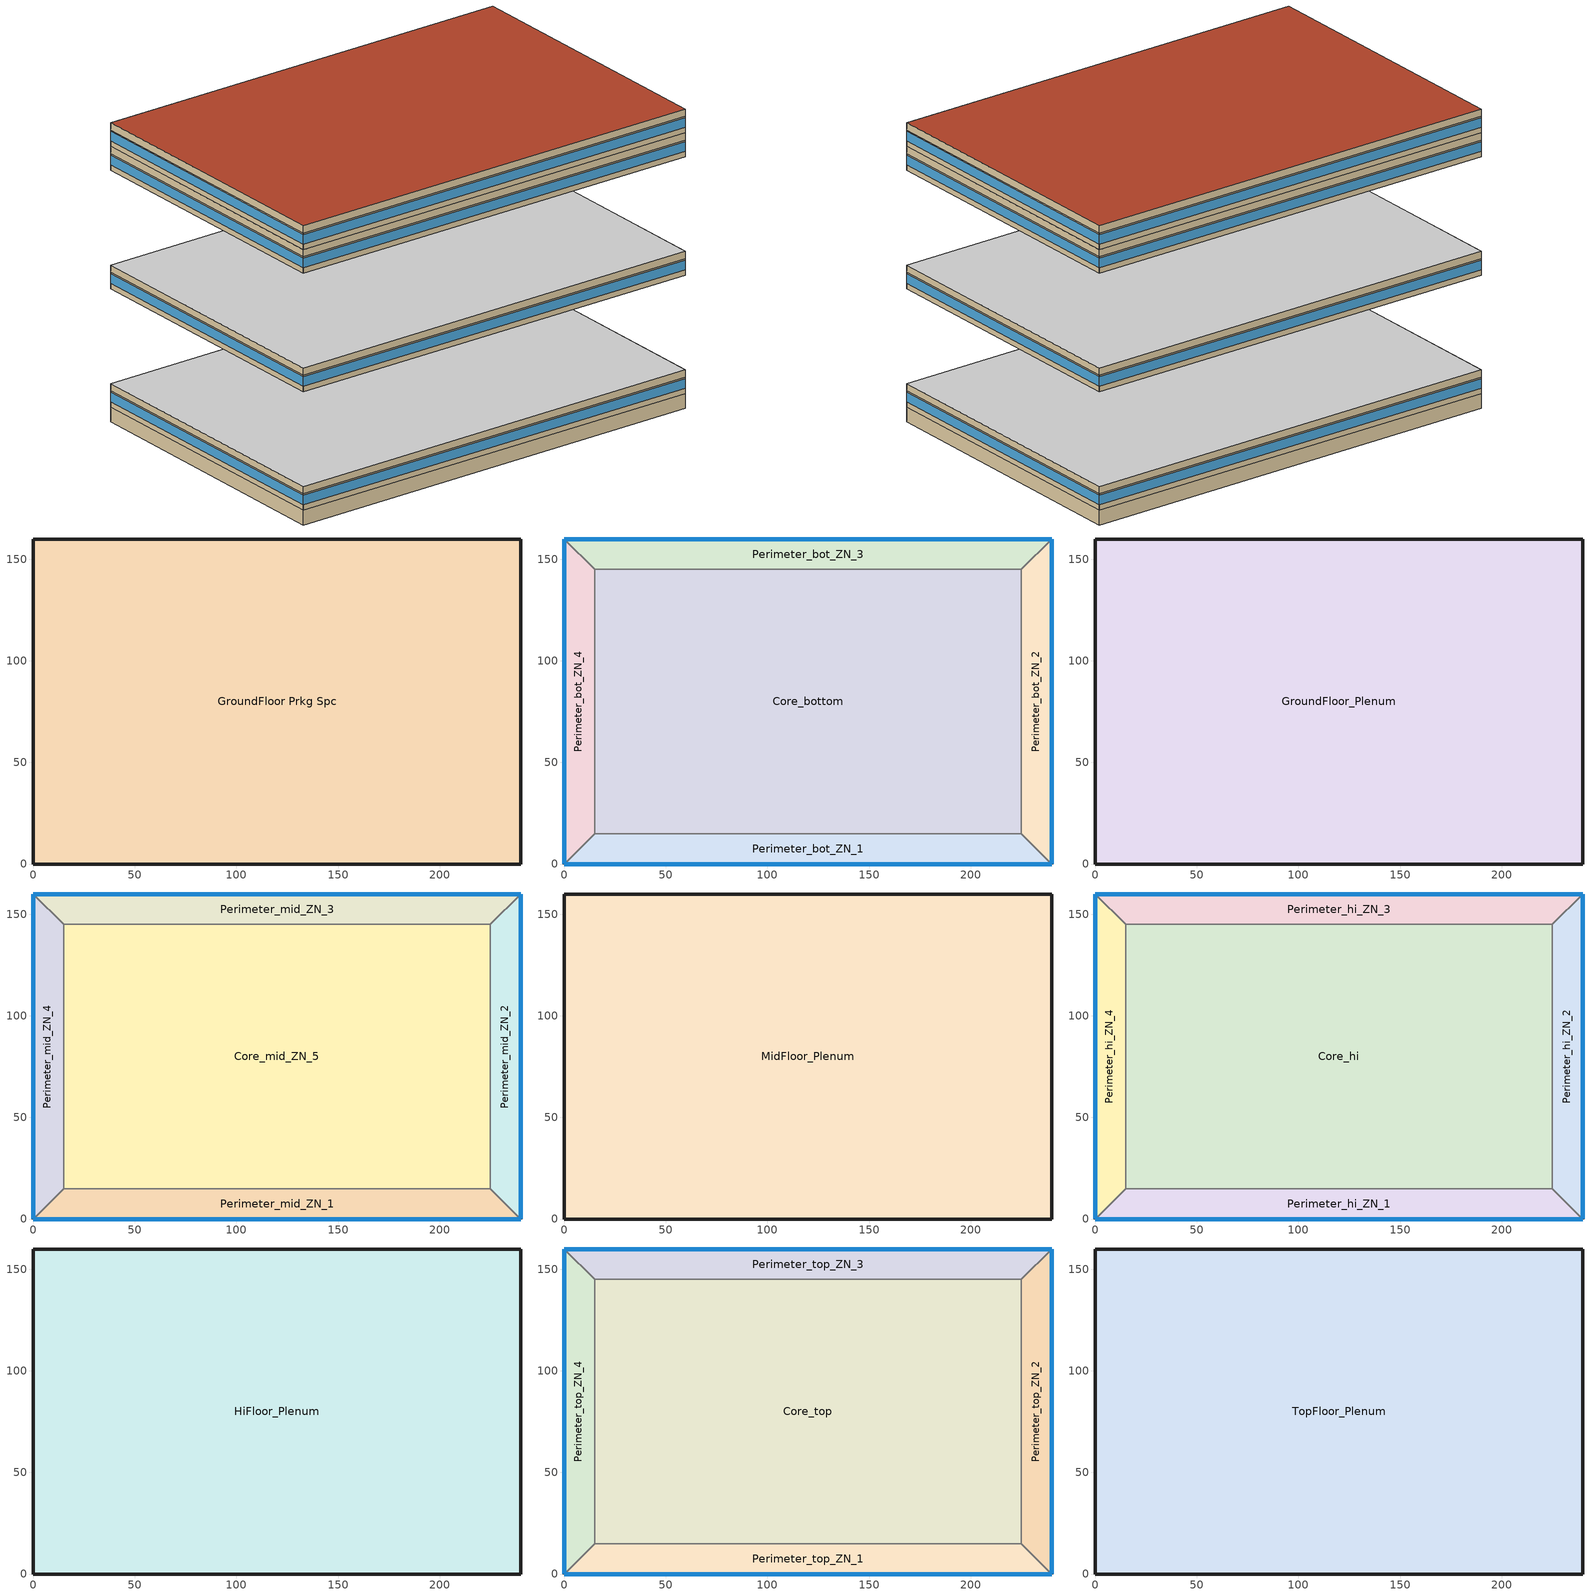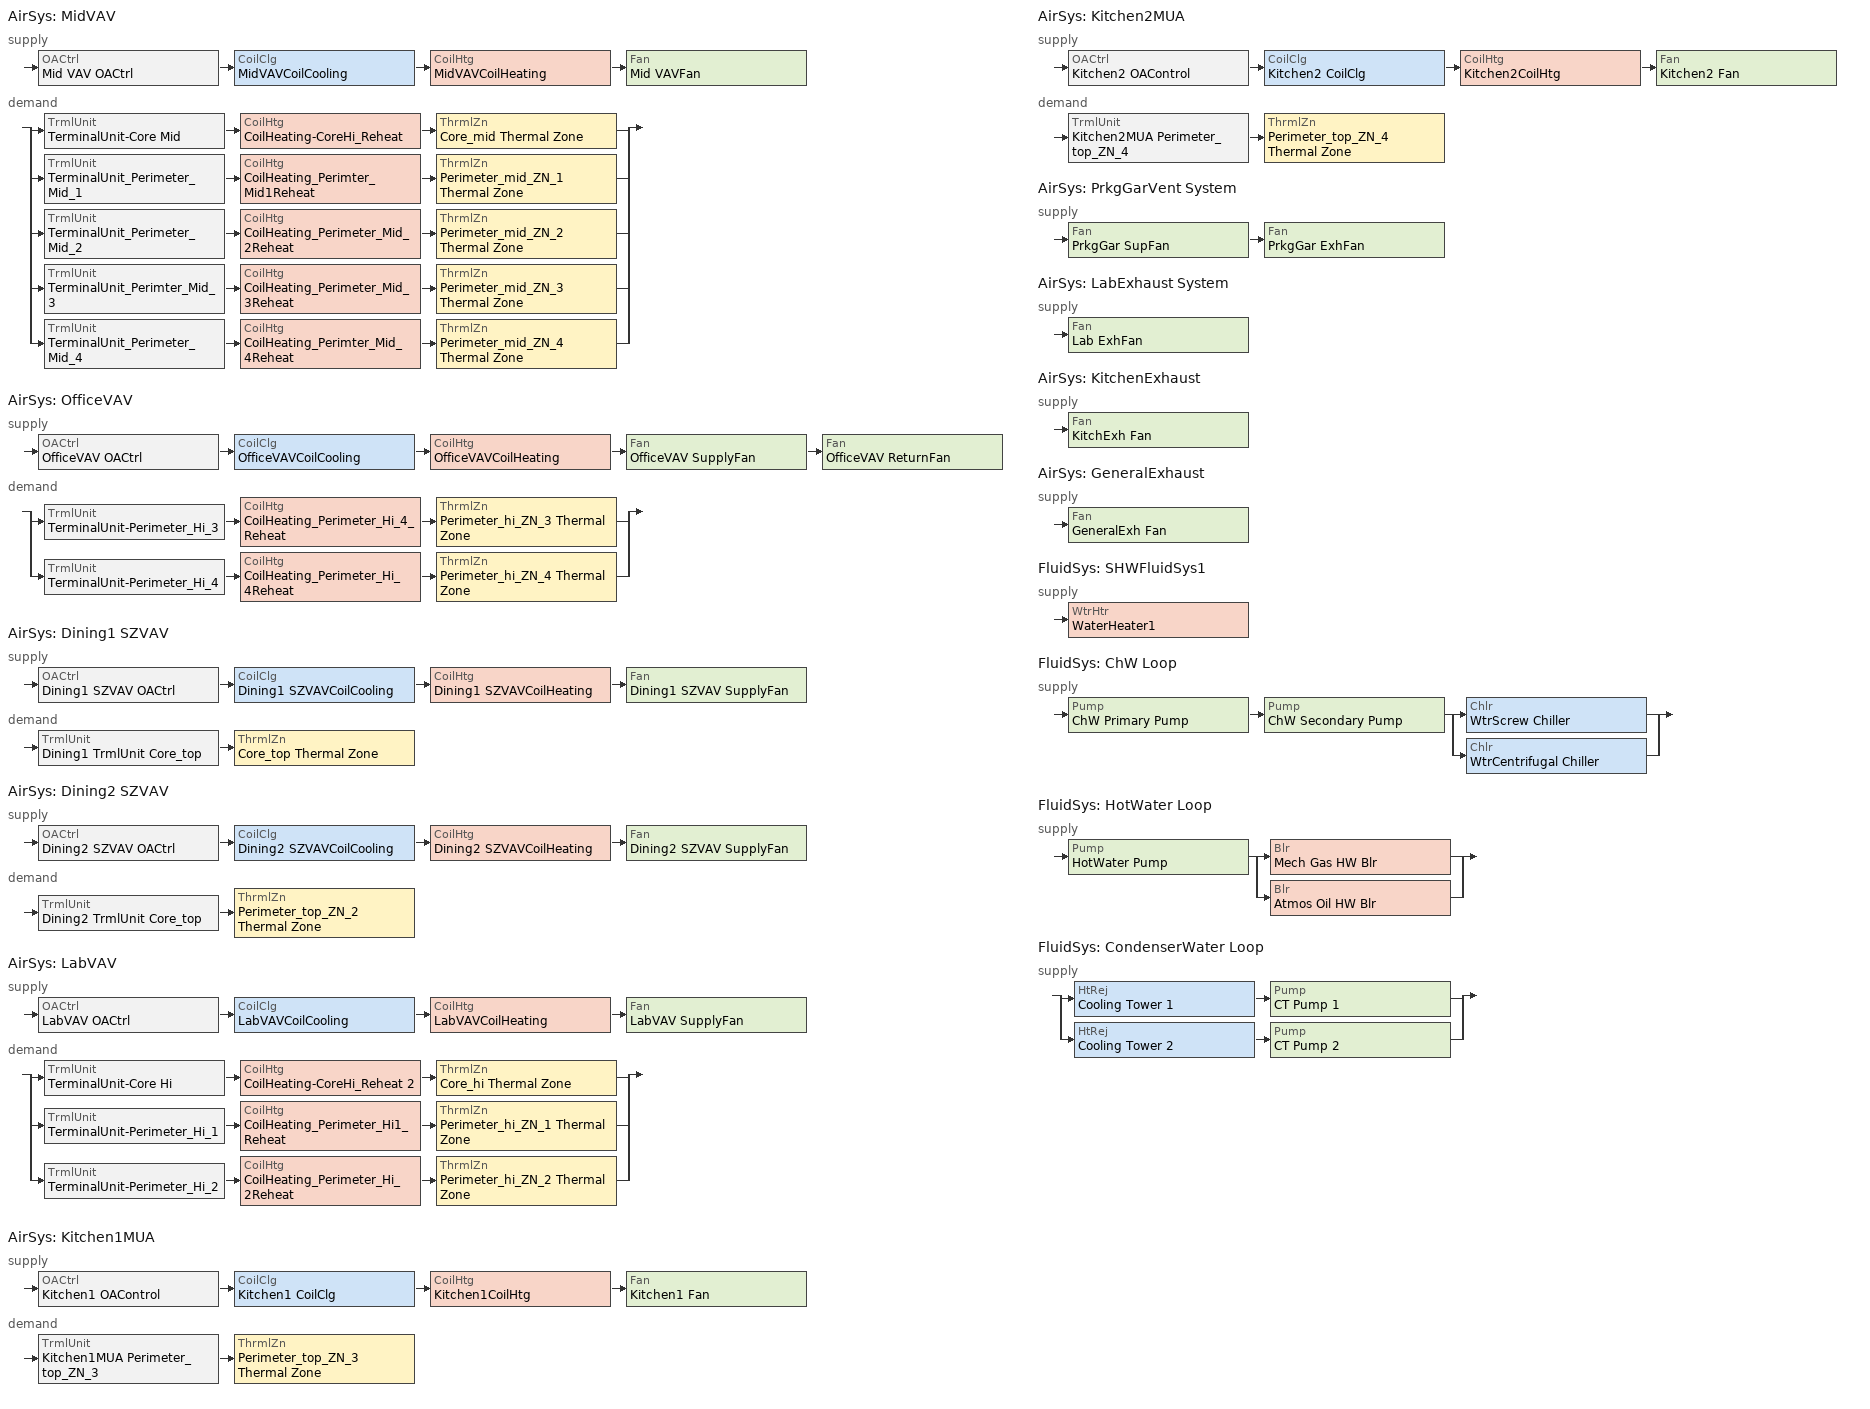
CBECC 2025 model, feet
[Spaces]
GroundFloor Prkg Spc
 floor ground (Base_CZ12-SlabOnOrBelowGradeF073): 239.85,159.9 239.85,0 0,0 0,159.9 z-8
 wall ground (Base_CZ12-BelowGradeWallC114): 239.85,0 239.85,159.9 0,159.9 0,0 239.85,0 z-8:0
Core_bottom
 floor to GroundFloor Prkg Spc (NACM_Interior Floor): 224.85,144.9 224.85,15 15,15 15,144.9 z0
 wall to Perimeter_bot_ZN_2 (NACM_Interior Wall): 224.85,15 224.85,144.9 z0:9
 wall to Perimeter_bot_ZN_3 (NACM_Interior Wall): 224.85,144.9 15,144.9 z0:9
 wall to Perimeter_bot_ZN_1 (NACM_Interior Wall): 15,15 224.85,15 z0:9
 wall to Perimeter_bot_ZN_4 (NACM_Interior Wall): 15,144.9 15,15 z0:9
Perimeter_bot_ZN_2
 floor to GroundFloor Prkg Spc (NACM_Interior Floor): 239.85,159.9 239.85,0 224.85,15 224.85,144.9 z0
 wall outside (Base_CZ12-NonresMetalFrameWallU062): 239.85,0 239.85,159.9 z0:9
 wall to Perimeter_bot_ZN_1 (NACM_Interior Wall): 224.85,15 239.85,0 z0:9
 wall to Perimeter_bot_ZN_3 (NACM_Interior Wall): 239.85,159.9 224.85,144.9 z0:9
 window (Base_AllCZ_FixedWindowU36): 239.85,0.01 239.85,159.89 z3:8.2
Perimeter_bot_ZN_3
 floor to GroundFloor Prkg Spc (NACM_Interior Floor): 239.85,159.9 224.85,144.9 15,144.9 0,159.9 z0
 wall outside (Base_CZ12-NonresMetalFrameWallU062): 239.85,159.9 0,159.9 z0:9
 wall to Perimeter_bot_ZN_4 (NACM_Interior Wall): 0,159.9 15,144.9 z0:9
 window (Base_AllCZ_FixedWindowU36): 239.85,159.9 0,159.9 z3:8.2
Perimeter_bot_ZN_1
 floor to GroundFloor Prkg Spc (NACM_Interior Floor): 224.85,15 239.85,0 0,0 15,15 z0
 wall outside (Base_CZ12-NonresMetalFrameWallU062): 0,0 239.85,0 z0:9
 wall to Perimeter_bot_ZN_4 (NACM_Interior Wall): 15,15 0,0 z0:9
 window (Base_AllCZ_FixedWindowU36): 0,0 239.85,0 z3:8.2
Perimeter_bot_ZN_4
 floor to GroundFloor Prkg Spc (NACM_Interior Floor): 0,159.9 15,144.9 15,15 0,0 z0
 wall outside (Base_CZ12-NonresMetalFrameWallU062): 0,159.9 0,0 z0:9
 window (Base_AllCZ_FixedWindowU36): 0,159.89 0,0.01 z3:8.2
GroundFloor_Plenum
 floor to Core_bottom (NACM_Drop Ceiling): 224.85,144.9 224.85,15 15,15 15,144.9 z9
 floor to Perimeter_bot_ZN_1 (NACM_Drop Ceiling): 224.85,15 239.85,0 0,0 15,15 z9
 floor to Perimeter_bot_ZN_2 (NACM_Drop Ceiling): 239.85,159.9 239.85,0 224.85,15 224.85,144.9 z9
 floor to Perimeter_bot_ZN_3 (NACM_Drop Ceiling): 239.85,159.9 224.85,144.9 15,144.9 0,159.9 z9
 floor to Perimeter_bot_ZN_4 (NACM_Drop Ceiling): 0,159.9 15,144.9 15,15 0,0 z9
 wall outside (Base_CZ12-NonresMetalFrameWallU062): 239.85,0 239.85,159.9 0,159.9 0,0 239.85,0 z9:13
 ceiling inside (Interior Ceiling): 239.85,0 239.85,159.9 0,159.9 0,0 z13
Core_mid_ZN_5
 floor inside (NACM_Interior Floor): 224.85,144.9 224.85,15 15,15 15,144.9 z65
 wall to Perimeter_mid_ZN_2 (NACM_Interior Wall): 224.85,15 224.85,144.9 z65:74
 wall to Perimeter_mid_ZN_3 (NACM_Interior Wall): 224.85,144.9 15,144.9 z65:74
 wall to Perimeter_mid_ZN_1 (NACM_Interior Wall): 15,15 224.85,15 z65:74
 wall to Perimeter_mid_ZN_4 (NACM_Interior Wall): 15,144.9 15,15 z65:74
Perimeter_mid_ZN_2
 floor inside (NACM_Interior Floor): 239.85,159.9 239.85,0 224.85,15 224.85,144.9 z65
 wall outside (Base_CZ12-NonresMetalFrameWallU062): 239.85,0 239.85,159.9 z65:74
 wall to Perimeter_mid_ZN_1 (NACM_Interior Wall): 224.85,15 239.85,0 z65:74
 wall to Perimeter_mid_ZN_3 (NACM_Interior Wall): 239.85,159.9 224.85,144.9 z65:74
 window (Base_AllCZ_FixedWindowU36): 239.85,0.01 239.85,159.89 z68:73.2
Perimeter_mid_ZN_3
 floor inside (NACM_Interior Floor): 239.85,159.9 224.85,144.9 15,144.9 0,159.9 z65
 wall outside (Base_CZ12-NonresMetalFrameWallU062): 239.85,159.9 0,159.9 z65:74
 wall to Perimeter_mid_ZN_4 (NACM_Interior Wall): 0,159.9 15,144.9 z65:74
 window (Base_AllCZ_FixedWindowU36): 239.85,159.9 0,159.9 z68:73.2
Perimeter_mid_ZN_1
 floor inside (NACM_Interior Floor): 224.85,15 239.85,0 0,0 15,15 z65
 wall outside (Base_CZ12-NonresMetalFrameWallU062): 0,0 239.85,0 z65:74
 wall to Perimeter_mid_ZN_4 (NACM_Interior Wall): 15,15 0,0 z65:74
 window (Base_AllCZ_FixedWindowU36): 0,0 239.85,0 z68:73.2
Perimeter_mid_ZN_4
 floor inside (NACM_Interior Floor): 0,159.9 15,144.9 15,15 0,0 z65
 wall outside (Base_CZ12-NonresMetalFrameWallU062): 0,159.9 0,0 z65:74
 window (Base_AllCZ_FixedWindowU36): 0,159.89 0,0.01 z68:73.2
MidFloor_Plenum
 floor to Core_mid_ZN_5 (NACM_Drop Ceiling): 224.85,144.9 224.85,15 15,15 15,144.9 z74
 floor to Perimeter_mid_ZN_1 (NACM_Drop Ceiling): 224.85,15 239.85,0 0,0 15,15 z74
 floor to Perimeter_mid_ZN_2 (NACM_Drop Ceiling): 239.85,159.9 239.85,0 224.85,15 224.85,144.9 z74
 floor to Perimeter_mid_ZN_3 (NACM_Drop Ceiling): 239.85,159.9 224.85,144.9 15,144.9 0,159.9 z74
 floor to Perimeter_mid_ZN_4 (NACM_Drop Ceiling): 0,159.9 15,144.9 15,15 0,0 z74
 wall outside (Base_CZ12-NonresMetalFrameWallU062): 239.85,0 239.85,159.9 0,159.9 0,0 239.85,0 z74:78
 ceiling inside (Interior Ceiling): 239.85,0 239.85,159.9 0,159.9 0,0 z78
Core_hi
 floor inside (NACM_Interior Floor): 224.85,144.9 224.85,15 15,15 15,144.9 z130
 wall to Perimeter_hi_ZN_2 (NACM_Interior Wall): 224.85,15 224.85,144.9 z130:139
 wall to Perimeter_hi_ZN_3 (NACM_Interior Wall): 224.85,144.9 15,144.9 z130:139
 wall to Perimeter_hi_ZN_1 (NACM_Interior Wall): 15,15 224.85,15 z130:139
 wall to Perimeter_hi_ZN_4 (NACM_Interior Wall): 15,144.9 15,15 z130:139
Perimeter_hi_ZN_2
 floor inside (NACM_Interior Floor): 239.85,159.9 239.85,0 224.85,15 224.85,144.9 z130
 wall outside (Base_CZ12-NonresMetalFrameWallU062): 239.85,0 239.85,159.9 z130:139
 wall to Perimeter_hi_ZN_1 (NACM_Interior Wall): 224.85,15 239.85,0 z130:139
 wall to Perimeter_hi_ZN_3 (NACM_Interior Wall): 239.85,159.9 224.85,144.9 z130:139
 window (Base_AllCZ_FixedWindowU36): 239.85,0.01 239.85,159.89 z133:138.2
Perimeter_hi_ZN_3
 floor inside (NACM_Interior Floor): 239.85,159.9 224.85,144.9 15,144.9 0,159.9 z130
 wall outside (Base_CZ12-NonresMetalFrameWallU062): 239.85,159.9 0,159.9 z130:139
 wall to Perimeter_hi_ZN_4 (NACM_Interior Wall): 0,159.9 15,144.9 z130:139
 window (Base_AllCZ_FixedWindowU36): 239.85,159.9 0,159.9 z133:138.2
Perimeter_hi_ZN_1
 floor inside (NACM_Interior Floor): 224.85,15 239.85,0 0,0 15,15 z130
 wall outside (Base_CZ12-NonresMetalFrameWallU062): 0,0 239.85,0 z130:139
 wall to Perimeter_hi_ZN_4 (NACM_Interior Wall): 15,15 0,0 z130:139
 window (Base_AllCZ_FixedWindowU36): 0,0 239.85,0 z133:138.2
Perimeter_hi_ZN_4
 floor inside (NACM_Interior Floor): 0,159.9 15,144.9 15,15 0,0 z130
 wall outside (Base_CZ12-NonresMetalFrameWallU062): 0,159.9 0,0 z130:139
 window (Base_AllCZ_FixedWindowU36): 0,159.89 0,0.01 z133:138.2
HiFloor_Plenum
 floor to Core_hi (NACM_Drop Ceiling): 224.85,144.9 224.85,15 15,15 15,144.9 z139
 floor to Perimeter_hi_ZN_1 (NACM_Drop Ceiling): 224.85,15 239.85,0 0,0 15,15 z139
 floor to Perimeter_hi_ZN_2 (NACM_Drop Ceiling): 239.85,159.9 239.85,0 224.85,15 224.85,144.9 z139
 floor to Perimeter_hi_ZN_3 (NACM_Drop Ceiling): 239.85,159.9 224.85,144.9 15,144.9 0,159.9 z139
 floor to Perimeter_hi_ZN_4 (NACM_Drop Ceiling): 0,159.9 15,144.9 15,15 0,0 z139
 wall outside (Base_CZ12-NonresMetalFrameWallU062): 239.85,0 239.85,159.9 0,159.9 0,0 239.85,0 z139:143
 ceiling inside (Interior Ceiling): 239.85,0 239.85,159.9 0,159.9 0,0 z143
Core_top
 floor inside (NACM_Interior Floor): 224.85,144.9 224.85,15 15,15 15,144.9 z143
 wall to Perimeter_top_ZN_2 (NACM_Interior Wall): 224.85,15 224.85,144.9 z143:152
 wall to Perimeter_top_ZN_3 (NACM_Interior Wall): 224.85,144.9 15,144.9 z143:152
 wall to Perimeter_top_ZN_1 (NACM_Interior Wall): 15,15 224.85,15 z143:152
 wall to Perimeter_top_ZN_4 (NACM_Interior Wall): 15,144.9 15,15 z143:152
Perimeter_top_ZN_2
 floor inside (NACM_Interior Floor): 239.85,159.9 239.85,0 224.85,15 224.85,144.9 z143
 wall outside (Base_CZ12-NonresMetalFrameWallU062): 239.85,0 239.85,159.9 z143:152
 wall to Perimeter_top_ZN_1 (NACM_Interior Wall): 224.85,15 239.85,0 z143:152
 wall to Perimeter_top_ZN_3 (NACM_Interior Wall): 239.85,159.9 224.85,144.9 z143:152
 window (Base_AllCZ_FixedWindowU36): 239.85,0.01 239.85,159.89 z146:151.2
Perimeter_top_ZN_3
 floor inside (NACM_Interior Floor): 239.85,159.9 224.85,144.9 15,144.9 0,159.9 z143
 wall outside (Base_CZ12-NonresMetalFrameWallU062): 239.85,159.9 0,159.9 z143:152
 wall to Perimeter_top_ZN_4 (NACM_Interior Wall): 0,159.9 15,144.9 z143:152
 window (Base_AllCZ_FixedWindowU36): 239.85,159.9 0,159.9 z146:151.2
Perimeter_top_ZN_1
 floor inside (NACM_Interior Floor): 224.85,15 239.85,0 0,0 15,15 z143
 wall outside (Base_CZ12-NonresMetalFrameWallU062): 0,0 239.85,0 z143:152
 wall to Perimeter_top_ZN_4 (NACM_Interior Wall): 15,15 0,0 z143:152
 window (Base_AllCZ_FixedWindowU36): 0,0 239.85,0 z146:151.2
Perimeter_top_ZN_4
 floor inside (NACM_Interior Floor): 0,159.9 15,144.9 15,15 0,0 z143
 wall outside (Base_CZ12-NonresMetalFrameWallU062): 0,159.9 0,0 z143:152
 window (Base_AllCZ_FixedWindowU36): 0,159.89 0,0.01 z146:151.2
TopFloor_Plenum
 floor to Core_top (NACM_Drop Ceiling): 224.85,144.9 224.85,15 15,15 15,144.9 z152
 floor to Perimeter_top_ZN_1 (NACM_Drop Ceiling): 224.85,15 239.85,0 0,0 15,15 z152
 floor to Perimeter_top_ZN_2 (NACM_Drop Ceiling): 239.85,159.9 239.85,0 224.85,15 224.85,144.9 z152
 floor to Perimeter_top_ZN_3 (NACM_Drop Ceiling): 239.85,159.9 224.85,144.9 15,144.9 0,159.9 z152
 floor to Perimeter_top_ZN_4 (NACM_Drop Ceiling): 0,159.9 15,144.9 15,15 0,0 z152
 wall outside (Base_CZ12-NonresMetalFrameWallU062): 239.85,0 239.85,159.9 0,159.9 0,0 239.85,0 z152:156
 roof outside (Base_CZ12-FlatNonresWoodFramingAndOtherRoofU039): 239.85,0 239.85,159.9 0,159.9 0,0 z156
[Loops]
AirSys 'MidVAV'
 supply: OACtrl 'Mid VAV OACtrl' > CoilClg 'MidVAVCoilCooling' > CoilHtg 'MidVAVCoilHeating' > Fan 'Mid VAVFan'
 demand: split
  | TrmlUnit 'TerminalUnit-Core Mid' > CoilHtg 'CoilHeating-CoreHi_Reheat' > ThrmlZn 'Core_mid Thermal Zone'
  | TrmlUnit 'TerminalUnit_Perimeter_Mid_1' > CoilHtg 'CoilHeating_Perimter_Mid1Reheat' > ThrmlZn 'Perimeter_mid_ZN_1 Thermal Zone'
  | TrmlUnit 'TerminalUnit_Perimeter_Mid_2' > CoilHtg 'CoilHeating_Perimeter_Mid_2Reheat' > ThrmlZn 'Perimeter_mid_ZN_2 Thermal Zone'
  | TrmlUnit 'TerminalUnit_Perimter_Mid_3' > CoilHtg 'CoilHeating_Perimeter_Mid_3Reheat' > ThrmlZn 'Perimeter_mid_ZN_3 Thermal Zone'
  | TrmlUnit 'TerminalUnit_Perimeter_Mid_4' > CoilHtg 'CoilHeating_Perimter_Mid_4Reheat' > ThrmlZn 'Perimeter_mid_ZN_4 Thermal Zone'
AirSys 'OfficeVAV'
 supply: OACtrl 'OfficeVAV OACtrl' > CoilClg 'OfficeVAVCoilCooling' > CoilHtg 'OfficeVAVCoilHeating' > Fan 'OfficeVAV SupplyFan' > Fan 'OfficeVAV ReturnFan'
 demand: split
  | TrmlUnit 'TerminalUnit-Perimeter_Hi_3' > CoilHtg 'CoilHeating_Perimeter_Hi_4_Reheat' > ThrmlZn 'Perimeter_hi_ZN_3 Thermal Zone'
  | TrmlUnit 'TerminalUnit-Perimeter_Hi_4' > CoilHtg 'CoilHeating_Perimeter_Hi_4Reheat' > ThrmlZn 'Perimeter_hi_ZN_4 Thermal Zone'
AirSys 'Dining1 SZVAV'
 supply: OACtrl 'Dining1 SZVAV OACtrl' > CoilClg 'Dining1 SZVAVCoilCooling' > CoilHtg 'Dining1 SZVAVCoilHeating' > Fan 'Dining1 SZVAV SupplyFan'
 demand: TrmlUnit 'Dining1 TrmlUnit Core_top' > ThrmlZn 'Core_top Thermal Zone'
AirSys 'Dining2 SZVAV'
 supply: OACtrl 'Dining2 SZVAV OACtrl' > CoilClg 'Dining2 SZVAVCoilCooling' > CoilHtg 'Dining2 SZVAVCoilHeating' > Fan 'Dining2 SZVAV SupplyFan'
 demand: TrmlUnit 'Dining2 TrmlUnit Core_top' > ThrmlZn 'Perimeter_top_ZN_2 Thermal Zone'
AirSys 'LabVAV'
 supply: OACtrl 'LabVAV OACtrl' > CoilClg 'LabVAVCoilCooling' > CoilHtg 'LabVAVCoilHeating' > Fan 'LabVAV SupplyFan'
 demand: split
  | TrmlUnit 'TerminalUnit-Core Hi' > CoilHtg 'CoilHeating-CoreHi_Reheat 2' > ThrmlZn 'Core_hi Thermal Zone'
  | TrmlUnit 'TerminalUnit-Perimeter_Hi_1' > CoilHtg 'CoilHeating_Perimeter_Hi1_Reheat' > ThrmlZn 'Perimeter_hi_ZN_1 Thermal Zone'
  | TrmlUnit 'TerminalUnit-Perimeter_Hi_2' > CoilHtg 'CoilHeating_Perimeter_Hi_2Reheat' > ThrmlZn 'Perimeter_hi_ZN_2 Thermal Zone'
AirSys 'Kitchen1MUA'
 supply: OACtrl 'Kitchen1 OAControl' > CoilClg 'Kitchen1 CoilClg' > CoilHtg 'Kitchen1CoilHtg' > Fan 'Kitchen1 Fan'
 demand: TrmlUnit 'Kitchen1MUA Perimeter_top_ZN_3' > ThrmlZn 'Perimeter_top_ZN_3 Thermal Zone'
AirSys 'Kitchen2MUA'
 supply: OACtrl 'Kitchen2 OAControl' > CoilClg 'Kitchen2 CoilClg' > CoilHtg 'Kitchen2CoilHtg' > Fan 'Kitchen2 Fan'
 demand: TrmlUnit 'Kitchen2MUA Perimeter_top_ZN_4' > ThrmlZn 'Perimeter_top_ZN_4 Thermal Zone'
AirSys 'PrkgGarVent System'
 supply: Fan 'PrkgGar SupFan' > Fan 'PrkgGar ExhFan'
AirSys 'LabExhaust System'
 supply: Fan 'Lab ExhFan'
AirSys 'KitchenExhaust'
 supply: Fan 'KitchExh Fan'
AirSys 'GeneralExhaust'
 supply: Fan 'GeneralExh Fan'
FluidSys 'SHWFluidSys1'
 supply: WtrHtr 'WaterHeater1'
FluidSys 'ChW Loop'
 supply: Pump 'ChW Primary Pump' > Pump 'ChW Secondary Pump' > split
  | Chlr 'WtrScrew Chiller'
  | Chlr 'WtrCentrifugal Chiller'
FluidSys 'HotWater Loop'
 supply: Pump 'HotWater Pump' > split
  | Blr 'Mech Gas HW Blr'
  | Blr 'Atmos Oil HW Blr'
FluidSys 'CondenserWater Loop'
 supply: split
  | HtRej 'Cooling Tower 1' > Pump 'CT Pump 1'
  | HtRej 'Cooling Tower 2' > Pump 'CT Pump 2'
[Proj]
OffLrg-PrkgLabKitch: ZipCode=95814; QuickAnalysis=0; AnalysisType=Title24Compliance; AirBarrier=Air barrier - not verified
[Bldg]
Large Office: TotStoryCnt=10; AboveGrdStoryCnt=9
[ConsAssm]
Base_CZ12-NonresMetalFrameWallU062: CompatibleSurfType=ExteriorWall; MatRef[1]=Stucco - 7/8 in.; MatRef[2]=Compliance Insulation R13.99; MatRef[3]=Air - Metal Wall Framing - 16 or 24 in. OC; MatRef[4]=Gypsum Board - 1/2 in.
Base_CZ12-SlabOnOrBelowGradeF073: CompatibleSurfType=UndergroundFloor; MatRef[1]=Concrete - 140 lb/ft3 - 6 in.; SlabType=UnheatedSlabOnGrade
Base_CZ12-BelowGradeWallC114: CompatibleSurfType=UndergroundWall; MatRef[1]=Concrete - Solid Grout - 115 lb/ft3 - 8 in.
Base_CZ12-FlatNonresWoodFramingAndOtherRoofU039: CompatibleSurfType=Roof; MatRef[1]=Metal Standing Seam - 1/16 in.; MatRef[2]=Compliance Insulation R24.86; CRRCInitialRefl=0.63; CRRCAgedRefl=0.63; CRRCInitialEmit=0.85; CRRCAgedEmit=0.85; CRRCProdID=XXXX-XXXX
NACM_Interior Wall: CompatibleSurfType=InteriorWall; MatRef[1]=NACM_Gypsum Board 5/8in; MatRef[2]=NACM_Gypsum Board 5/8in
NACM_Drop Ceiling: CompatibleSurfType=InteriorFloor; MatRef[1]=NACM_Acoustic Tile 3/4in
Interior Ceiling: CompatibleSurfType=Ceiling; MatRef[1]=NACM_Acoustic Tile 3/4in
NACM_Interior Floor: CompatibleSurfType=InteriorFloor; MatRef[1]=NACM_Concrete 4in_140lb/ft3; MatRef[2]=NACM_Carpet 3/4in
[Mat]
Name | CodeCat | CodeItem
Stucco - 7/8 in. | Plastering Materials | Stucco - 7/8 in.
Compliance Insulation R13.99 | Insulation Board | Compliance Insulation R13.99
Air - Metal Wall Framing - 16 or 24 in. OC | Air | Air - Metal Wall Framing - 16 or 24 in. OC
Gypsum Board - 1/2 in. | Bldg Board and Siding | Gypsum Board - 1/2 in.
Concrete - 140 lb/ft3 - 6 in. | Concrete | Concrete - 140 lb/ft3 - 6 in.
Concrete - Solid Grout - 115 lb/ft3 - 8 in. | Masonry Units Solid | Concrete - Solid Grout - 115 lb/ft3 - 8 in.
Metal Standing Seam - 1/16 in. | Roofing | Metal Standing Seam - 1/16 in.
Compliance Insulation R24.86 | Insulation Board | Compliance Insulation R24.86
NACM_Gypsum Board 5/8in | Bldg Board and Siding | Gypsum Board - 5/8 in.
NACM_Acoustic Tile 3/4in | Finish Materials | Acoustic Tile - 3/4 in.
NACM_Concrete 4in_140lb/ft3 | Concrete | Concrete - 140 lb/ft3 - 4 in.
NACM_Carpet 3/4in | Finish Materials | Carpet - 3/4 in.
[FenCons]
Base_AllCZ_FixedWindowU36: FenType=VerticalFenestration; FenProdType=FixedWindow; AssmContext=Manufactured; CertificationMthd=NFRCRated; SHGC=0.25; UFactor=0.36; VT=0.42
[Story]
Name | Mult
GroundFloor SupPlenum; GroundFloor; TopFloor
MidFloor | 5
HiFloor | 2
[Spc]
GroundFloor Prkg Spc: Story=GroundFloor SupPlenum; CondgType=Unconditioned; ThrmlZnRef=Basement Thermal Zone; Vol=306899; SpcFuncDefaultsRef=ParkingGarage Defaults
Core_bottom: Story=GroundFloor; CondgType=Unconditioned; ThrmlZnRef=Core_bottom Thermal Zone; Vol=245391; SpcFuncDefaultsRef=ParkingGarage Defaults
Perimeter_bot_ZN_1: Story=GroundFloor; CondgType=Unconditioned; ThrmlZnRef=Perimeter_bot_ZN_1 Thermal Zone; Vol=30371.4; SpcFuncDefaultsRef=ParkingGarage Defaults; SpcFunc=Parking Garage Area (Parking Zone and Ramps)
Perimeter_bot_ZN_2: Story=GroundFloor; CondgType=Unconditioned; ThrmlZnRef=Perimeter_bot_ZN_2 Thermal Zone; Vol=19572.1; SpcFuncDefaultsRef=ParkingGarage Defaults; SpcFunc=Parking Garage Area (Daylight Adaptation Zones)
Perimeter_bot_ZN_3: Story=GroundFloor; CondgType=Unconditioned; ThrmlZnRef=Perimeter_bot_ZN_3 Thermal Zone; Vol=30370.8; SpcFuncDefaultsRef=ParkingGarage Defaults; SpcFunc=Parking Garage Area (Daylight Adaptation Zones)
Perimeter_bot_ZN_4: Story=GroundFloor; CondgType=Unconditioned; ThrmlZnRef=Perimeter_bot_ZN_4 Thermal Zone; Vol=19572.1; SpcFuncDefaultsRef=ParkingGarage Defaults
GroundFloor_Plenum: Story=GroundFloor; CondgType=Unconditioned; ThrmlZnRef=GroundFloor_Plenum Thermal Zone; Vol=153412; SpcFunc=Unoccupied-Exclude from Gross Floor Area
Core_mid_ZN_5: Story=MidFloor; ThrmlZnRef=Core_mid Thermal Zone; Vol=245391; SpcFuncDefaultsRef=Office Mod Defaults; RetPlenumSpcRef=MidFloor_Plenum; SHWFluidSegRef=SHWSupply1; ExhPerSpc=800
Perimeter_mid_ZN_1: Story=MidFloor; ThrmlZnRef=Perimeter_mid_ZN_1 Thermal Zone; Vol=30371.4; SpcFuncDefaultsRef=Office Mod Defaults; RetPlenumSpcRef=MidFloor_Plenum; SHWFluidSegRef=SHWSupply1
Perimeter_mid_ZN_2: Story=MidFloor; ThrmlZnRef=Perimeter_mid_ZN_2 Thermal Zone; Vol=19572.1; SpcFuncDefaultsRef=Office Mod Defaults; RetPlenumSpcRef=MidFloor_Plenum; SHWFluidSegRef=SHWSupply1
Perimeter_mid_ZN_3: Story=MidFloor; ThrmlZnRef=Perimeter_mid_ZN_3 Thermal Zone; Vol=30370.8; SpcFuncDefaultsRef=Office Mod Defaults; RetPlenumSpcRef=MidFloor_Plenum; SHWFluidSegRef=SHWSupply1
Perimeter_mid_ZN_4: Story=MidFloor; ThrmlZnRef=Perimeter_mid_ZN_4 Thermal Zone; Vol=19572.1; SpcFuncDefaultsRef=Office Mod Defaults; RetPlenumSpcRef=MidFloor_Plenum; SHWFluidSegRef=SHWSupply1
MidFloor_Plenum: Story=MidFloor; CondgType=Plenum; ThrmlZnRef=MidFloor_Plenum Thermal Zone; Vol=153412
Core_hi: Story=HiFloor; ThrmlZnRef=Core_hi Thermal Zone; Vol=245391; SpcFuncDefaultsRef=Lab Defaults; SHWFluidSegRef=SHWSupply1; VentACH=20
Perimeter_hi_ZN_1: Story=HiFloor; ThrmlZnRef=Perimeter_hi_ZN_1 Thermal Zone; Vol=30371.4; SpcFuncDefaultsRef=Lab Defaults; SHWFluidSegRef=SHWSupply1; VentACH=20
Perimeter_hi_ZN_2: Story=HiFloor; ThrmlZnRef=Perimeter_hi_ZN_2 Thermal Zone; Vol=19572.1; SpcFunc=Laboratory, Scientific; SHWFluidSegRef=SHWSupply1; VentACH=20
Perimeter_hi_ZN_3: Story=HiFloor; ThrmlZnRef=Perimeter_hi_ZN_3 Thermal Zone; Vol=30370.8; SpcFuncDefaultsRef=Office Mod Defaults; SHWFluidSegRef=SHWSupply1
Perimeter_hi_ZN_4: Story=HiFloor; ThrmlZnRef=Perimeter_hi_ZN_4 Thermal Zone; Vol=19572.1; SpcFuncDefaultsRef=Office Mod Defaults; SHWFluidSegRef=SHWSupply1
HiFloor_Plenum: Story=HiFloor; CondgType=Unconditioned; ThrmlZnRef=HiFloor_Plenum Thermal Zone; Vol=153412; SpcFunc=Unoccupied-Exclude from Gross Floor Area
Core_top: Story=TopFloor; ThrmlZnRef=Core_top Thermal Zone; Vol=245391; SpcFuncDefaultsRef=Dining Defaults; SHWFluidSegRef=SHWSupply1; VentPerArea=0.55
Perimeter_top_ZN_1: Story=TopFloor; CondgType=IndirectlyConditioned; ThrmlZnRef=Perimeter_top_ZN_1 Thermal Zone; Vol=30371.4; SpcFunc=Corridor Area; SHWFluidSegRef=SHWSupply1; ExhPerSpc=800; OccSensorCtrl=1
Perimeter_top_ZN_2: Story=TopFloor; ThrmlZnRef=Perimeter_top_ZN_2 Thermal Zone; Vol=19572.1; SpcFuncDefaultsRef=Dining Defaults; SHWFluidSegRef=SHWSupply1
Perimeter_top_ZN_3: Story=TopFloor; ThrmlZnRef=Perimeter_top_ZN_3 Thermal Zone; Vol=30370.8; SpcFunc=Kitchen/Food Preparation Area; SHWFluidSegRef=SHWSupply1; VentPerSpc=1000; KitExhHoodLen[1]=5; KitExhHoodLen[2]=5; KitExhHoodStyle[1]=BackshelfOrPassover; KitExhHoodStyle[2]=WallMountedCanopy; KitExhHoodDuty[1]=Light; KitExhHoodDuty[2]=Light
Perimeter_top_ZN_4: Story=TopFloor; ThrmlZnRef=Perimeter_top_ZN_4 Thermal Zone; Vol=19572.1; SpcFunc=Kitchen/Food Preparation Area; SHWFluidSegRef=SHWSupply1; VentPerSpc=4000; KitExhHoodLen[1]=10; KitExhHoodLen[2]=10; KitExhHoodStyle[1]=Eyebrow; KitExhHoodStyle[2]=SingleIsland; KitExhHoodDuty[1]=Light; KitExhHoodDuty[2]=Heavy
TopFloor_Plenum: Story=TopFloor; CondgType=Plenum; ThrmlZnRef=TopFloor_Plenum Thermal Zone; Vol=153412
[ThrmlZn]
Basement Thermal Zone; Perimeter_bot_ZN_1 Thermal Zone; Perimeter_bot_ZN_2 Thermal Zone; Perimeter_bot_ZN_3 Thermal Zone; Perimeter_bot_ZN_4 Thermal Zone: Type=Unconditioned; VentSysRef=PrkgGarVent System; VentSrc=Forced
Core_bottom Thermal Zone: VentSysRef=PrkgGarVent System; VentSrc=Forced
GroundFloor_Plenum Thermal Zone; HiFloor_Plenum Thermal Zone: Type=Unconditioned
Core_mid Thermal Zone: ClgTstatSchRef=Office ClgSetPt; HtgTstatSchRef=Office HtgSetPt; ExhSysRef=GeneralExhaust
Perimeter_mid_ZN_1 Thermal Zone; Perimeter_mid_ZN_2 Thermal Zone; Perimeter_mid_ZN_3 Thermal Zone; Perimeter_mid_ZN_4 Thermal Zone; Perimeter_hi_ZN_3 Thermal Zone; Perimeter_hi_ZN_4 Thermal Zone: Type=Conditioned; ClgTstatSchRef=Office ClgSetPt; HtgTstatSchRef=Office HtgSetPt
MidFloor_Plenum Thermal Zone; TopFloor_Plenum Thermal Zone: Type=Plenum
Core_hi Thermal Zone; Perimeter_hi_ZN_1 Thermal Zone; Perimeter_hi_ZN_2 Thermal Zone: Type=Conditioned; ClgTstatSchRef=Office ClgSetPt; HtgTstatSchRef=Office HtgSetPt; ExhSysRef=LabExhaust System; PriAirCondgSysRef[1]=LabVAV
Core_top Thermal Zone; Perimeter_top_ZN_2 Thermal Zone: Type=Conditioned; ClgTstatSchRef=Office ClgSetPt; HtgTstatSchRef=Office HtgSetPt; RetPlenumZnRef=TopFloor_Plenum Thermal Zone; VentCtrlMthd=CO2Sensors
Perimeter_top_ZN_1 Thermal Zone: Type=Unconditioned; VentSrc=None; ClgTstatSchRef=Office ClgSetPt; HtgTstatSchRef=Office HtgSetPt; ExhSysRef=GeneralExhaust
Perimeter_top_ZN_3 Thermal Zone; Perimeter_top_ZN_4 Thermal Zone: Type=Conditioned; ClgTstatSchRef=Office ClgSetPt; HtgTstatSchRef=Office HtgSetPt; ExhSysRef=KitchenExhaust; RetPlenumZnRef=TopFloor_Plenum Thermal Zone
[AirSys]
MidVAV: Type=VAV; CtrlSysType=DDCToZone; AvailSchRef=Office HVACAvail; NightCycleFanCtrl=CycleOnCallAnyZone; ReheatCtrlMthd=DualMaximum; Cnt=5; OptStart=1; ClgCtrl=WarmestReset; ClRstSupHi=60; ClRstSupLow=55
OfficeVAV; LabVAV: Type=VAV; CtrlSysType=DDCToZone; AvailSchRef=Office HVACAvail; NightCycleFanCtrl=CycleOnCallAnyZone; ReheatCtrlMthd=DualMaximum; OptStart=1; ClgCtrl=WarmestReset; ClRstSupHi=60; ClRstSupLow=55
Dining1 SZVAV: Type=SZVAVAC; CtrlSysType=DDCToZone; AvailSchRef=Office HVACAvail; NightCycleFanCtrl=CycleOnCallAnyZone; ReheatCtrlMthd=DualMaximum; AirFlowPerSqFt=2; AirFlowPerTon=320
Dining2 SZVAV: Type=SZVAVAC; CtrlSysType=DDCToZone; AvailSchRef=Office HVACAvail; NightCycleFanCtrl=CycleOnCallAnyZone; ReheatCtrlMthd=DualMaximum; AirFlowPerSqFt=2.3; AirFlowPerTon=320
Kitchen1MUA; Kitchen2MUA: Type=SZAC; AirFlowPerTon=300
PrkgGarVent System: Type=Exhaust; ExhSysType=ParkingGarage; ExhCtrlMthd=COControl
LabExhaust System: Type=Exhaust; ExhSysType=Laboratory; ExhCtrlMthd=VariableFlowVariableSpeedFan; ExhOperMode=CoupledToSystem
KitchenExhaust: Type=Exhaust; ExhSysType=CommercialKitchen; ExhCtrlMthd=VariableFlowVariableSpeedFan; ExhOperMode=CoupledToSystem
GeneralExhaust: Type=Exhaust; ExhSysType=General; ExhOperMode=DecoupledFromSystem
[AirSeg]
Name | Sys | Type | Path
MidVAV AirSegment Supply | MidVAV | Supply
Mid VAV Return AirSegment | MidVAV | Return | PlenumZones
OfficeVAV AirSegment Supply | OfficeVAV | Supply
OfficeVAV Return AirSegment | OfficeVAV | Return
Dining1 SZVAV AirSegment Supply | Dining1 SZVAV | Supply
Dining1 SZVAV RtnAirSeg | Dining1 SZVAV | Return | Direct
Dining2 SZVAV AirSegment Supply | Dining2 SZVAV | Supply
Dining2 SZVAV RtnAirSeg | Dining2 SZVAV | Return | Direct
LabVAV AirSegment Supply | LabVAV | Supply
LabVAV AirSegment Return | LabVAV | Return
Kitchen1 SupAirSeg | Kitchen1MUA | Supply | Direct
Kitchen1 ReturnAirSeg | Kitchen1MUA | Return
Kitchen2 SupAirSeg | Kitchen2MUA | Supply | Direct
Kitchen2 ReturnAirSeg | Kitchen2MUA | Return
PrkgGar ExhAirSeg | PrkgGarVent System | Supply
PrkgGar SupAirSeg | PrkgGarVent System | Exhaust
Lab ExhAirSeg | LabExhaust System | Exhaust
Kitchen ExhaustAirSeg | KitchenExhaust | Exhaust
General ExhaustAirSeg | GeneralExhaust | Exhaust
[CoilClg]
Name | Sys | Type | FluidSegInRef | FluidSegOutRef | NumClgStages | CapTotGrossRtd | FuelSrc
MidVAVCoilCooling | MidVAV | ChilledWater | ChW Secondary Supply | ChW Secondary Return
OfficeVAVCoilCooling | OfficeVAV | ChilledWater | ChW Secondary Supply | ChW Secondary Return
Dining1 SZVAVCoilCooling | Dining1 SZVAV | DirectExpansion | ChW Secondary Supply | ChW Secondary Return | 2
Dining2 SZVAVCoilCooling | Dining2 SZVAV | DirectExpansion | ChW Secondary Supply | ChW Secondary Return | 2
LabVAVCoilCooling | LabVAV | ChilledWater | ChW Secondary Supply | ChW Secondary Return |  | 9e+06
Kitchen1 CoilClg | Kitchen1MUA | DirectExpansion |  |  |  |  | Electric
Kitchen2 CoilClg | Kitchen2MUA | DirectExpansion |  |  |  |  | Electric
[CoilHtg]
Name | Sys | Type | FluidSegInRef | FluidSegOutRef | CapTotGrossRtd | FuelSrc
MidVAVCoilHeating; CoilHeating-CoreHi_Reheat; CoilHeating_Perimter_Mid1Reheat; CoilHeating_Perimeter_Mid_2Reheat; CoilHeating_Perimeter_Mid_3Reheat; CoilHeating_Perimter_Mid_4Reheat | MidVAV | HotWater | HW Primary Supply | HW Primary Return
OfficeVAVCoilHeating; CoilHeating_Perimeter_Hi_4_Reheat; CoilHeating_Perimeter_Hi_4Reheat | OfficeVAV | HotWater | HW Primary Supply | HW Primary Return
Dining1 SZVAVCoilHeating | Dining1 SZVAV | Furnace | HW Primary Supply | HW Primary Return
Dining2 SZVAVCoilHeating | Dining2 SZVAV | Furnace | HW Primary Supply | HW Primary Return
LabVAVCoilHeating | LabVAV | HotWater | HW Primary Supply | HW Primary Return | 3e+06
CoilHeating-CoreHi_Reheat 2; CoilHeating_Perimeter_Hi1_Reheat; CoilHeating_Perimeter_Hi_2Reheat | LabVAV | HotWater | HW Primary Supply | HW Primary Return
Kitchen1CoilHtg | Kitchen1MUA | Furnace |  |  |  | Gas
Kitchen2CoilHtg | Kitchen2MUA | Furnace |  |  | 150000 | Gas
[Fan]
Name | Sys | CtrlMthd | ModelingMthd | TotStaticPress | FlowCap
Mid VAVFan | MidVAV | VariableSpeedDrive
OfficeVAV SupplyFan | OfficeVAV | VariableSpeedDrive
OfficeVAV ReturnFan | OfficeVAV |  | StaticPressure | 2
Dining1 SZVAV SupplyFan | Dining1 SZVAV | VariableSpeedDrive
Dining2 SZVAV SupplyFan | Dining2 SZVAV | VariableSpeedDrive
LabVAV SupplyFan | LabVAV | VariableSpeedDrive
Kitchen1 Fan | Kitchen1MUA
Kitchen2 Fan | Kitchen2MUA |  |  |  | 4000
PrkgGar SupFan; PrkgGar ExhFan | PrkgGarVent System | VariableSpeedDrive | StaticPressure | 1
Lab ExhFan | LabExhaust System | VariableSpeedDrive | StaticPressure | 4.5
KitchExh Fan | KitchenExhaust | VariableSpeedDrive | StaticPressure | 2.5
GeneralExh Fan | GeneralExhaust |  | StaticPressure | 1.5
[OACtrl]
Name | Sys | EconoCtrlMthd | EconoIntegration | EconoHiTempLockout | MaxOARat
Mid VAV OACtrl | MidVAV | DifferentialEnthalpy | Integrated | 80
OfficeVAV OACtrl | OfficeVAV | DifferentialDryBulb | Integrated | 85 | 0.9
Dining1 SZVAV OACtrl | Dining1 SZVAV | DifferentialDryBulb | Integrated
Dining2 SZVAV OACtrl | Dining2 SZVAV | DifferentialDryBulb | Integrated
LabVAV OACtrl | LabVAV | NoEconomizer
Kitchen1 OAControl | Kitchen1MUA | DifferentialDryBulb | Integrated
Kitchen2 OAControl | Kitchen2MUA | DifferentialDryBulb | Integrated
[TrmlUnit]
Name | Sys | Type | ZnServedRef | Cnt
TerminalUnit-Core Mid | MidVAV | VAVReheatBox | Core_mid Thermal Zone
TerminalUnit_Perimeter_Mid_1 | MidVAV | VAVReheatBox | Perimeter_mid_ZN_1 Thermal Zone
TerminalUnit_Perimeter_Mid_2 | MidVAV | VAVReheatBox | Perimeter_mid_ZN_2 Thermal Zone
TerminalUnit_Perimter_Mid_3 | MidVAV | VAVReheatBox | Perimeter_mid_ZN_3 Thermal Zone
TerminalUnit_Perimeter_Mid_4 | MidVAV | VAVReheatBox | Perimeter_mid_ZN_4 Thermal Zone
TerminalUnit-Perimeter_Hi_3 | OfficeVAV | VAVReheatBox | Perimeter_hi_ZN_3 Thermal Zone | 2
TerminalUnit-Perimeter_Hi_4 | OfficeVAV | VAVReheatBox | Perimeter_hi_ZN_4 Thermal Zone | 2
Dining1 TrmlUnit Core_top | Dining1 SZVAV | Uncontrolled | Core_top Thermal Zone
Dining2 TrmlUnit Core_top | Dining2 SZVAV | Uncontrolled | Perimeter_top_ZN_2 Thermal Zone
TerminalUnit-Core Hi | LabVAV | VAVReheatBox | Core_hi Thermal Zone | 2
TerminalUnit-Perimeter_Hi_1 | LabVAV | VAVReheatBox | Perimeter_hi_ZN_1 Thermal Zone | 2
TerminalUnit-Perimeter_Hi_2 | LabVAV | VAVReheatBox | Perimeter_hi_ZN_2 Thermal Zone | 2
Kitchen1MUA Perimeter_top_ZN_3 | Kitchen1MUA | Uncontrolled | Perimeter_top_ZN_3 Thermal Zone
Kitchen2MUA Perimeter_top_ZN_4 | Kitchen2MUA | Uncontrolled | Perimeter_top_ZN_4 Thermal Zone
[EnergyUse]
Name | EnduseName
Space Heating | Space Heating
Space Cooling | Space Cooling
Indoor Fans | Indoor Fans
Heat Rejection | Heat Rejection
Pumps & Misc. | Pumps & Misc.
Domestic HW | Domestic HW
Lighting | Lighting
Compliance Total | Compliance Total
Receptacle | Receptacle
Process | Process
Process Ltg | Process Ltg
TOTAL | TOTAL
[FluidSys]
SHWFluidSys1: Type=ServiceHotWater
ChW Loop: Type=ChilledWater; CtrlType=DDC; TempCtrl=Fixed
HotWater Loop: Type=HotWater; CtrlType=DDC; RstSupHi=180; RstSupLow=130; RstOutdrHi=20; RstOutdrLow=50
CondenserWater Loop: Type=CondenserWater; TempCtrl=Fixed; DsgnSupWtrTemp=83; DsgnSupWtrDelT=12; FixedSupTemp=83
[FluidSeg]
Name | Sys | Type | Src | PriSegRef
SHWSupply1 | SHWFluidSys1 | PrimarySupply
SHWMakeup1 | SHWFluidSys1 | MakeupFluid | MunicipalWater
ChW Primary Supply | ChW Loop | PrimarySupply
ChW Primary Return | ChW Loop | PrimaryReturn
ChW Secondary Return | ChW Loop | SecondaryReturn |  | ChW Primary Return
ChW Secondary Supply | ChW Loop | SecondarySupply |  | ChW Primary Supply
HW Primary Supply | HotWater Loop | PrimarySupply
HW Primary Return | HotWater Loop | PrimaryReturn
CW Supply FluidSegment | CondenserWater Loop | PrimarySupply
CW Return FluidSegment | CondenserWater Loop | PrimaryReturn
[WtrHtr]
WaterHeater1: Sys=SHWFluidSys1; FluidSegOutRef=SHWSupply1; FluidSegMakeupRef=SHWMakeup1; StdbyLossFrac=0.01
[Chlr] Sys=ChW Loop; FuelSrc=Electric; CndsrType=Fluid; CndsrFluidSegInRef=CW Supply FluidSegment; CndsrFluidSegOutRef=CW Return FluidSegment; EvapFluidSegInRef=ChW Primary Return; EvapFluidSegOutRef=ChW Primary Supply; KwPerTon=0.56
Name | Type | IPLVKwPerTon | UnldRatMin | PLRMin
WtrScrew Chiller | Screw | 0.44 | 0.2 | 0.15
WtrCentrifugal Chiller | Centrifugal | 0.4 | 0.15 | 0.1
[Pump]
Name | Sys | SpdCtrl | ModelingMthd
ChW Primary Pump; ChW Secondary Pump | ChW Loop | VariableSpeed
HotWater Pump | HotWater Loop | VariableSpeed | Detailed
CT Pump 1; CT Pump 2 | CondenserWater Loop
[Blr] Sys=HotWater Loop; Type=HotWater; FuelSrc=Gas; FluidSegInRef=HW Primary Return; FluidSegOutRef=HW Primary Supply
Name | DraftType | CapRtd | DraftFanHp
Mech Gas HW Blr | Condensing | 5e+06
Atmos Oil HW Blr | Natural |  | 0
[HtRej] Sys=CondenserWater Loop; Type=OpenTower; FluidSegInRef=CW Return FluidSegment; FluidSegOutRef=CW Supply FluidSegment
Cooling Tower 1; Cooling Tower 2
[SpcFuncDefaults]
Office Mod Defaults: SpcFunc=Office Area (>250 square feet); OccLatHtRt=206; OccSchRef=Office Occupancy; IntLPDReg=0.78; IntLtgRegSchRef=Office Lights; IntLtgRegHtGnRadFrac=0.7; RecptPwrDens=1.34; RecptSchRef=Office Receptacle; ProcElecSchRef=Office Receptacle; CommRfrgEqpSchRef=Office Refrigeration; ElevSchRef=Office Elevator; ProcGasSchRef=Office Receptacle; HotWtrHtgSchRef=Office ServiceHotWater
ParkingGarage Defaults: SpcFunc=Parking Garage Area (Parking Zone and Ramps)
Lab Defaults: SpcFunc=Laboratory, Scientific
Dining Defaults: SpcFunc=Dining Area (Cafeteria/Fast Food)
[Sch]
Name | Type | EndMonth[1] | EndDay[1] | SchWeekRef[1]
Office Occupancy | Fraction | 12 | 31 | OfficeOccupancyWk
Office Receptacle | Fraction | 12 | 31 | OfficeReceptacleWk
Office ServiceHotWater | Fraction | 12 | 31 | OfficeServiceHotWaterWk
Office Elevator | Fraction |  |  | OfficeElevatorWk
Office Lights | Fraction | 12 | 31 | OfficeLightsWk
Office ClgSetPt | Temperature | 12 | 31 | OfficeClgSetPtWk
Office HtgSetPt | Temperature | 12 | 31 | OfficeHtgSetPtWk
Office Refrigeration | Fraction |  |  | OfficeRefrigerationWk
Office HVACAvail | OnOff |  |  | OfficeHVACAvailWk
[SchWeek]
Name | Type | SchDaySunRef | SchDayMonRef | SchDayTueRef | SchDayWedRef | SchDayThuRef | SchDayFriRef | SchDaySatRef | SchDayHolRef | SchDayClgDDRef | SchDayHtgDDRef | SchDayWDRef
OfficeOccupancyWk | Fraction | OfficeOccupancySun | OfficeOccupancyWD | OfficeOccupancyWD | OfficeOccupancyWD | OfficeOccupancyWD | OfficeOccupancyWD | OfficeOccupancySat | OfficeOccupancySun | OnDay | OffDay
OfficeReceptacleWk | Fraction | OfficeReceptacleSun | OfficeReceptacleWD | OfficeReceptacleWD | OfficeReceptacleWD | OfficeReceptacleWD | OfficeReceptacleWD | OfficeReceptacleSat | OfficeReceptacleSun | OnDay | OffDay
OfficeServiceHotWaterWk | Fraction | OfficeServiceHotWaterSun | OfficeServiceHotWaterWD | OfficeServiceHotWaterWD | OfficeServiceHotWaterWD | OfficeServiceHotWaterWD | OfficeServiceHotWaterWD | OfficeServiceHotWaterSat | OfficeServiceHotWaterSun | OnDay | OffDay
OfficeElevatorWk | Fraction | OfficeElevatorSun |  |  |  |  |  | OfficeElevatorSat |  |  |  | OfficeElevatorWD
OfficeLightsWk | Fraction | OfficeLightsSun | OfficeLightsWD | OfficeLightsWD | OfficeLightsWD | OfficeLightsWD | OfficeLightsWD | OfficeLightsSat | OfficeLightsSun | OnDay | OffDay
OfficeClgSetPtWk | Temperature | OfficeClgSetPtSun | OfficeClgSetPtWD | OfficeClgSetPtWD | OfficeClgSetPtWD | OfficeClgSetPtWD | OfficeClgSetPtWD | OfficeClgSetPtSat | OfficeClgSetPtSun | OfficeClgSetPtWD | OfficeClgSetPtWD
OfficeHtgSetPtWk | Temperature | OfficeHtgSetPtSun | OfficeHtgSetPtWD | OfficeHtgSetPtWD | OfficeHtgSetPtWD | OfficeHtgSetPtWD | OfficeHtgSetPtWD | OfficeHtgSetPtSat | OfficeHtgSetPtSun | OfficeHtgSetPtWD | OfficeHtgSetPtWD
OfficeRefrigerationWk | Fraction | OfficeRefrigerationSat |  |  |  |  |  | OfficeRefrigerationSun |  |  |  | OfficeRefrigerationWD
OfficeHVACAvailWk | Fraction | OfficeHVACAvailSat |  |  |  |  |  | OfficeHVACAvailSun |  |  |  | OfficeHVACAvailWD
[SchDay]
Name | Type | Hr
OfficeOccupancySun | Fraction | ( 0, 0, 0, 0, 0, 0, 0.05, 0.05, 0.05, 0.05, 0.05, 0.05, 0.05, 0.05, 0.05, 0.05, 0.05, 0.05, 0, 0, 0, 0, 0, 0 )
OfficeOccupancyWD | Fraction | ( 0, 0, 0, 0, 0, 0, 0.1, 0.2, 0.95, 0.95, 0.95, 0.95, 0.5, 0.95, 0.95, 0.95, 0.95, 0.3, 0.1, 0.1, 0.1, 0.1, 0.05, 0.05 )
OfficeOccupancySat | Fraction | ( 0, 0, 0, 0, 0, 0, 0.1, 0.1, 0.3, 0.3, 0.3, 0.3, 0.1, 0.1, 0.1, 0.1, 0.1, 0.05, 0.05, 0, 0, 0, 0, 0 )
OfficeReceptacleSun; OfficeLightsSun | Fraction | ( 0.05, 0.05, 0.05, 0.05, 0.05, 0.05, 0.05, 0.05, 0.05, 0.05, 0.05, 0.05, 0.05, 0.05, 0.05, 0.05, 0.05, 0.05, 0.05, 0.05, 0.05, 0.05, 0.05, 0.05 )
OfficeReceptacleWD | Fraction | ( 0.05, 0.05, 0.05, 0.05, 0.05, 0.1, 0.1, 0.3, 0.9, 0.9, 0.9, 0.9, 0.9, 0.9, 0.9, 0.9, 0.9, 0.5, 0.3, 0.3, 0.2, 0.2, 0.1, 0.05 )
OfficeReceptacleSat; OfficeLightsSat | Fraction | ( 0.05, 0.05, 0.05, 0.05, 0.05, 0.05, 0.1, 0.1, 0.3, 0.3, 0.3, 0.3, 0.15, 0.15, 0.15, 0.15, 0.15, 0.05, 0.05, 0.05, 0.05, 0.05, 0.05, 0.05 )
OfficeServiceHotWaterSun | Fraction | ( 0.04, 0.04, 0.04, 0.04, 0.04, 0.07, 0.04, 0.04, 0.04, 0.04, 0.04, 0.06, 0.06, 0.09, 0.06, 0.04, 0.04, 0.04, 0.04, 0.04, 0.04, 0.07, 0.04, 0.04 )
OfficeServiceHotWaterWD | Fraction | ( 0.05, 0.05, 0.05, 0.05, 0.05, 0.08, 0.07, 0.19, 0.35, 0.38, 0.39, 0.47, 0.57, 0.54, 0.34, 0.33, 0.44, 0.26, 0.21, 0.15, 0.17, 0.08, 0.05, 0.05 )
OfficeServiceHotWaterSat | Fraction | ( 0.05, 0.05, 0.05, 0.05, 0.05, 0.08, 0.07, 0.11, 0.15, 0.21, 0.19, 0.23, 0.2, 0.19, 0.15, 0.12, 0.14, 0.07, 0.07, 0.07, 0.07, 0.09, 0.05, 0.05 )
OfficeElevatorWD | Fraction | ( 0, 0, 0, 0, 0, 0, 0, 0.35, 0.69, 0.43, 0.37, 0.43, 0.58, 0.48, 0.37, 0.37, 0.46, 0.62, 0.2, 0.12, 0.04, 0.04, 0, 0 )
OfficeElevatorSat | Fraction | ( 0, 0, 0, 0, 0, 0, 0, 0.16, 0.14, 0.21, 0.18, 0.25, 0.21, 0.13, 0.08, 0.04, 0.05, 0.06, 0, 0, 0, 0, 0, 0 )
OfficeElevatorSun; OffDay | Fraction | ( 0, 0, 0, 0, 0, 0, 0, 0, 0, 0, 0, 0, 0, 0, 0, 0, 0, 0, 0, 0, 0, 0, 0, 0 )
OfficeLightsWD | Fraction | ( 0.05, 0.05, 0.05, 0.05, 0.05, 0.1, 0.1, 0.3, 0.65, 0.65, 0.65, 0.65, 0.65, 0.65, 0.65, 0.65, 0.65, 0.35, 0.3, 0.3, 0.2, 0.2, 0.1, 0.05 )
OnDay | Fraction | ( 1, 1, 1, 1, 1, 1, 1, 1, 1, 1, 1, 1, 1, 1, 1, 1, 1, 1, 1, 1, 1, 1, 1, 1 )
OfficeClgSetPtSun | Temperature | ( 85, 85, 85, 85, 85, 85, 85, 85, 85, 85, 85, 85, 85, 85, 85, 85, 85, 85, 85, 85, 85, 85, 85, 85 )
OfficeClgSetPtWD | Temperature | ( 85, 85, 85, 85, 85, 75, 75, 75, 75, 75, 75, 75, 75, 75, 75, 75, 75, 75, 75, 75, 75, 75, 75, 75 )
OfficeClgSetPtSat | Temperature | ( 85, 85, 85, 85, 85, 75, 75, 75, 75, 75, 75, 75, 75, 75, 75, 75, 75, 75, 75, 85, 85, 85, 85, 85 )
OfficeHtgSetPtSun | Temperature | ( 60, 60, 60, 60, 60, 60, 60, 60, 60, 60, 60, 60, 60, 60, 60, 60, 60, 60, 60, 60, 60, 60, 60, 60 )
OfficeHtgSetPtWD | Temperature | ( 60, 60, 60, 60, 60, 70, 70, 70, 70, 70, 70, 70, 70, 70, 70, 70, 70, 70, 70, 70, 70, 70, 70, 70 )
OfficeHtgSetPtSat | Temperature | ( 60, 60, 60, 60, 60, 70, 70, 70, 70, 70, 70, 70, 70, 70, 70, 70, 70, 70, 70, 60, 60, 60, 60, 60 )
OfficeRefrigerationWD; OfficeRefrigerationSat; OfficeRefrigerationSun | Fraction | ( 0.9, 0.9, 0.9, 0.9, 0.9, 0.9, 0.9, 0.9, 0.9, 0.9, 0.9, 0.9, 0.9, 0.9, 0.9, 0.9, 0.9, 0.9, 0.9, 0.9, 0.9, 0.9, 0.9, 0.9 )
OfficeHVACAvailWD | Fraction | ( 0, 0, 0, 0, 0, 1, 1, 1, 1, 1, 1, 1, 1, 1, 1, 1, 1, 1, 1, 1, 1, 1, 1, 1 )
OfficeHVACAvailSat | Fraction | ( 0, 0, 0, 0, 0, 1, 1, 1, 1, 1, 1, 1, 1, 1, 1, 1, 1, 1, 1, 0, 0, 0, 0, 0 )
OfficeHVACAvailSun | Fraction | ( 0, 0, 0, 0, 0, 1, 1, 1, 1, 1, 1, 1, 1, 1, 1, 1, 1, 1, 0, 0, 0, 0, 0, 0 )
